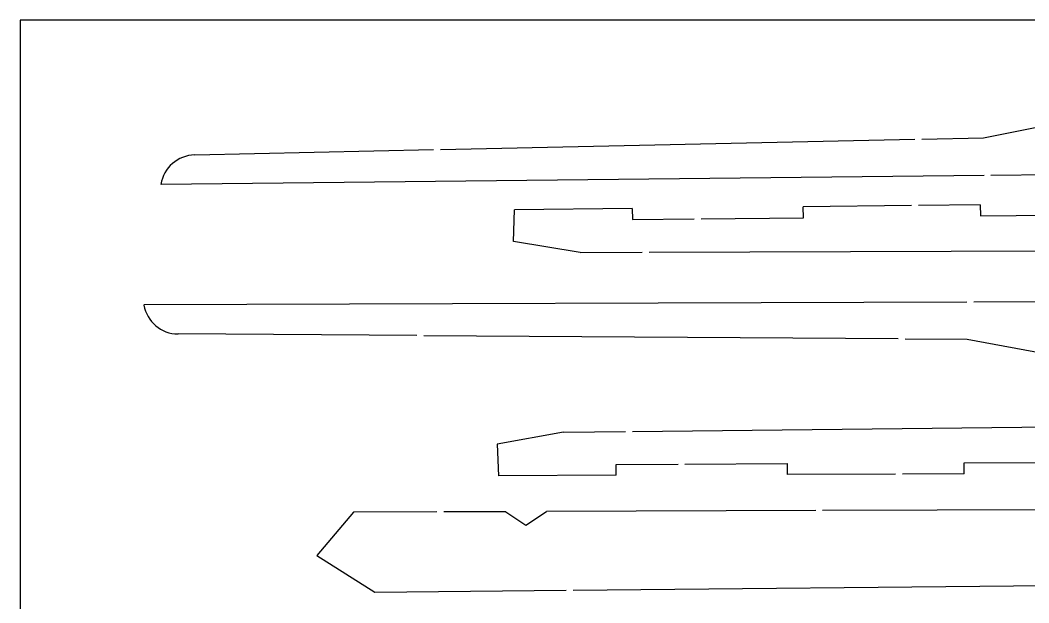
# Model space of a CAD drawing. Extents: x -513 to 387, y 75 to 375.
# Drawn here: x -512.8 to -366.1, y 290.6 to 375.3 of the extents above; entities that cross this region are included whole.
import ezdxf

# ---------------------------------------------------------------- set-up
doc = ezdxf.new("R2010")
doc.units = 0
doc.layers.get('0').update_dxf_attribs({"linetype": 'CONTINUOUS'})
doc.layers.add('CADRE', color=1, linetype='CONTINUOUS')

msp = doc.modelspace()

# ---------------------------------------------------------------- linework, layer by layer
for p, q in [((-357.62, 361.12), (-372.74, 358.12)), ((-382.73, 357.91), (-451.72, 356.44)), ((-372.74, 358.12), (-381.73, 357.93)), ((-452.72, 356.41), (-487.44, 355.67)), ((-372.66, 352.7), (-492.33, 351.4)), ((-362.67, 352.81), (-371.66, 352.71)), ((-441.08, 343.11), (-440.93, 347.72)), ((-423.82, 347.9), (-440.93, 347.72)), ((-423.82, 347.9), (-423.8, 346.31)), ((-383.21, 348.31), (-398.94, 348.15)), ((-398.92, 346.56), (-398.94, 348.15)), ((-373.21, 348.41), (-382.21, 348.32)), ((-373.21, 348.41), (-373.2, 346.83)), ((-423.8, 346.31), (-414.8, 346.4)), ((-413.8, 346.41), (-398.92, 346.56)), ((-373.2, 346.83), (-348.32, 347.08)), ((-431.37, 341.52), (-441.08, 343.11)), ((-421.37, 341.56), (-352.13, 341.79)), ((-431.37, 341.52), (-422.37, 341.55)), ((-375.14, 334.28), (-494.81, 333.87)), ((-365.14, 334.31), (-374.14, 334.28)), ((-455.13, 329.42), (-489.86, 329.66)), ((-385.13, 328.93), (-454.13, 329.41)), ((-375.13, 328.86), (-384.13, 328.92)), ((-359.97, 326.07), (-375.13, 328.86)), ((-433.79, 315.39), (-443.48, 313.65)), ((-433.79, 315.39), (-424.79, 315.48)), ((-423.79, 315.49), (-354.55, 316.25)), ((-443.48, 313.65), (-443.26, 309.05)), ((-375.54, 310.91), (-350.66, 311.01)), ((-426.15, 310.71), (-417.15, 310.74)), ((-426.15, 309.12), (-426.15, 310.71)), ((-416.15, 310.75), (-401.27, 310.81)), ((-401.27, 310.81), (-401.27, 309.22)), ((-375.54, 309.32), (-375.54, 310.91)), ((-426.15, 309.12), (-443.26, 309.05)), ((-385.54, 309.28), (-401.27, 309.22)), ((-375.54, 309.32), (-384.54, 309.29)), ((-452.22, 303.8), (-464.36, 303.75)), ((-442.22, 303.83), (-451.22, 303.8)), ((-442.22, 303.83), (-439.31, 301.85)), ((-439.31, 301.85), (-436.26, 303.85)), ((-397.14, 303.98), (-436.26, 303.85)), ((-327.14, 304.22), (-396.14, 303.99)), ((-461.24, 292.12), (-433.41, 292.41)), ((-432.41, 292.42), (-363.41, 293.12))]:
    msp.add_line(p, q)
at = {"linetype": 'CONTINUOUS'}
for p, q in [((-464.36, 303.75), (-469.66, 297.46)), ((-469.66, 297.46), (-461.24, 292.12))]:
    msp.add_line(p, q, dxfattribs=at)
for centre, start, end in [((-487.34, 350.62), 91.2208, 171.1206), ((-489.83, 334.72), 189.6976, 269.5973)]:
    msp.add_arc(centre, 5.06, start, end)
at = {"layer": 'CADRE', "linetype": 'CONTINUOUS'}
msp.add_lwpolyline([(-512.82, 275.26), (387.18, 275.26), (387.18, 375.26), (-512.82, 375.26)], close=True, dxfattribs=at)

doc.saveas('drawing.dxf')
